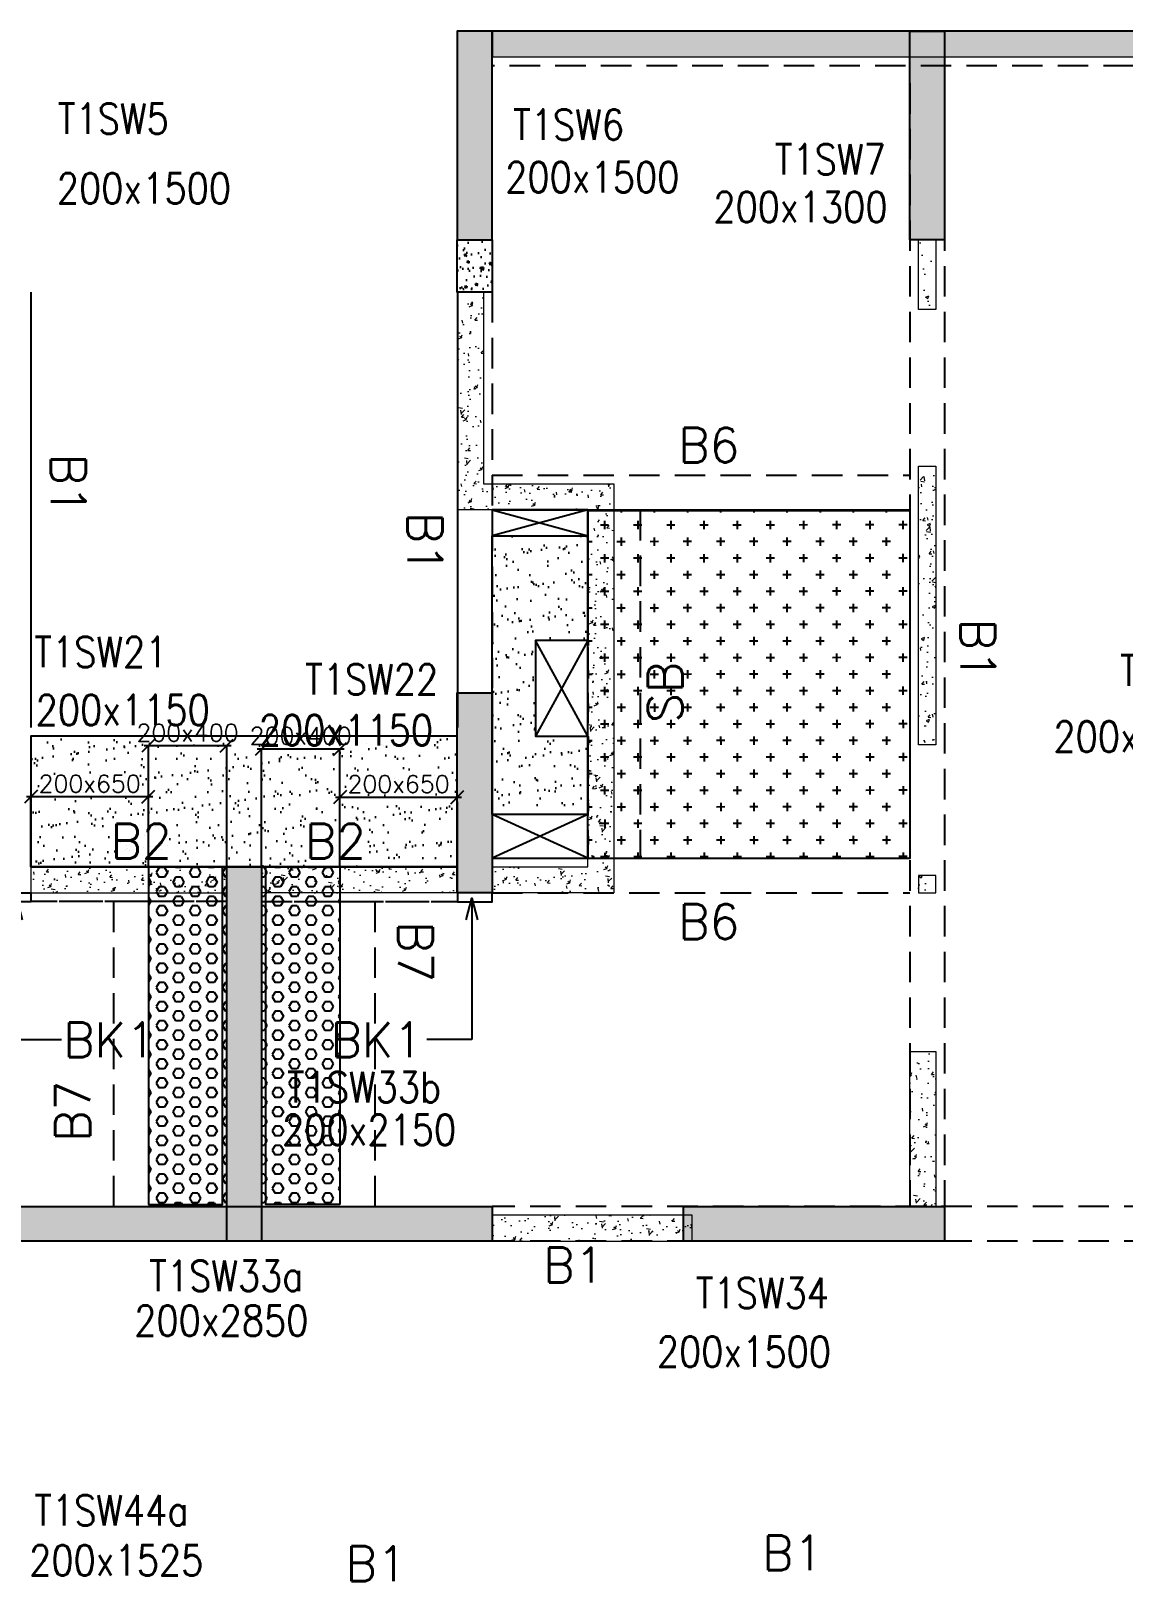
# Model space of a CAD drawing. Header units: millimetres. Extents: x 1078357 to 2594950, y -4969473 to -4636555.
# Drawn here: x 1240797 to 1247072, y -4661436 to -4652534 of the extents above; entities that cross this region are included whole.
import ezdxf

# ---------------------------------------------------------------- set-up
doc = ezdxf.new("R2010")
doc.units = ezdxf.units.MM
doc.header["$PDMODE"] = 35
for name, pattern in [('CONTINOUS', [0]), ('HIDDEN', [0.375, 0.25, -0.125]), ('New Retail block$0$CONTINOUS', [0])]:
    doc.linetypes.add(name, pattern=pattern)
doc.layers.get('0').update_dxf_attribs({"lineweight": 0})
doc.layers.get('Defpoints').update_dxf_attribs({"lineweight": 0})
for name, color, linetype, lineweight in [('A-_ANOTDIMA_D-', 6, 'Continuous', 13), ('COL. NO.', 30, 'Continuous', 25), ('COL. SIZE', 7, 'Continuous', 25), ('DIM', 9, 'Continuous', 25), ('HATCH', 8, 'Continuous', 30), ('RCC UPSTAND', 43, 'Continuous', 30), ('S-NON STR RCC WALL', 8, 'Continuous', 0)]:
    doc.layers.add(name, color=color, linetype=linetype, lineweight=lineweight)
for name, color, linetype in [('B-200x325', 201, 'HIDDEN'), ('B-200x375', 41, 'HIDDEN'), ('B-200x400', 44, 'HIDDEN'), ('B-200x650', 241, 'HIDDEN'), ('B-300xSLAB THK.', 151, 'Continuous'), ('BK1-200x650', 241, 'HIDDEN'), ('DC BEAM NO.', 7, 'Continuous'), ('DROP SLAB', 8, 'Continuous'), ('NON STR. RCC WALL', 6, 'Continuous'), ('S-COLUMN_SHEAR WALL', 1, 'Continuous'), ('S-PROJECTION', 54, 'New Retail block$0$CONTINOUS'), ('SLAB FOLD', 8, 'Continuous'), ('UP TO 3FRS', 1, 'Continuous')]:
    doc.layers.add(name, color=color, linetype=linetype)
doc.styles.add('Roman', font='romans')
doc.styles.add('ROMANS', font='romans.shx', dxfattribs={"width": 0.85})
doc.dimstyles.new('HARESH', dxfattribs={"dimtxt": 150, "dimasz": 75, "dimexe": 0, "dimexo": 0, "dimgap": 25, "dimtad": 1, "dimdec": 0, "dimdsep": 46, "dimtxsty": 'Roman', "dimblk": 'OBLIQUE', "dimcen": 225, "dimdle": 25, "dimclrd": 2, "dimclre": 2, "dimclrt": 7, "dimadec": 8, "dimazin": 1, "dimtfac": 1, "dimtdec": 0, "dimtmove": 0, "dimatfit": 0, "dimfxl": 1, "dimlwd": -1, "dimlwe": -1, "dimarcsym": 0})
pattern_1 = [(50, (-5109198.82, 23483864.79), (182.184669, -15.93908554), [19.05, -209.55]), (355, (-5109198.82, 23483864.79), (-35.2434214, 191.0568452), [15.24, -167.6405842]), (100.4514447, (-5109183.63, 23483863.46), (146.9412471, 175.1177519), [16.1900088, -178.0902446]), (46.1842, (-5109198.82, 23483915.59), (271.0790409, -42.042328), [28.575, -314.325]), (96.6355576, (-5109176.23, 23483912.08), (237.404134, 247.4261246), [24.2850231, -267.1356082]), (351.1841512, (-5109198.82, 23483915.6), (237.404134, 247.4261246), [22.859967, -251.459732]), (21, (-5109173.42, 23483902.89), (151.6143913, -102.2651982), [19.05, -209.55]), (326, (-5109173.42, 23483902.89), (61.8020283, 184.1879661), [15.24, -167.64]), (71.451445, (-5109160.78, 23483894.36), (213.4164193, 81.9227689), [16.1900088, -178.0899376]), (37.5, (-5109198.816, 23483864.786), (3.08860325, 84.55503887), [0, -165.608, 0, -170.18, 0, -168.275]), (7.5, (-5109198.82, 23483864.79), (66.8196625, 100.18057482), [0, -97.028, 0, -161.798, 0, -64.135]), (327.5, (-5109255.46, 23483864.786), (135.59059517, -5.728744), [0, -63.5, 0, -198.12, 0, -262.89]), (317.5, (-5109280.86, 23483864.79), (148.1291814, 25.42649103), [0, -82.55, 0, -131.572, 0, -186.69])]
pattern_2 = [(180, (1232896.74, -4470529.36), (-7e-15, -54.992613), [31.75, -63.5]), (300, (1232896.74, -4470529.36), (47.625, 27.496307), [31.75, -63.5]), (240, (1232864.99, -4470529.36), (47.625, -27.496307), [31.75, -63.5])]

# ---------------------------------------------------------------- blocks, each defined once
blk = doc.blocks.new('_Oblique')
at = {"color": 0, "linetype": 'ByBlock', "lineweight": -2}
blk.add_line((-0.5, -0.5), (0.5, 0.5), dxfattribs=at)
blk = doc.blocks.new('*D1232')
at = {"layer": 'Defpoints', "color": 0, "ltscale": 700, "transparency": 16777216}
for p in [(1241471.4, -4656639.3), (1241471.4, -4657334.4, 0), (1241921.5, -4657334.4, 0)]:
    blk.add_point(p, dxfattribs=at)
at = {"layer": 'DIM', "color": 2, "ltscale": 700, "transparency": 16777216}
for p, q in [((1241946.5, -4656639.3), (1241446.4, -4656639.3)), ((1241471.4, -4657334.4), (1241471.4, -4656639.3)), ((1241921.5, -4657334.4), (1241921.5, -4656639.3))]:
    blk.add_line(p, q, dxfattribs=at)
at = {"layer": 'DIM', "color": 2, "ltscale": 700, "transparency": 16777216, "xscale": 75, "yscale": 75, "zscale": 75, "rotation": 180}
blk.add_blockref('_Oblique', (1241471.4, -4656639.3), dxfattribs=at)
at = {"layer": 'DIM', "color": 2, "ltscale": 700, "transparency": 16777216, "xscale": 75, "yscale": 75, "zscale": 75}
blk.add_blockref('_Oblique', (1241921.5, -4656639.3), dxfattribs=at)
at = {"layer": 'DIM', "color": 7, "ltscale": 700, "transparency": 16777216, "insert": (1241696.5, -4656564.3), "char_height": 150, "attachment_point": 5, "style": 'Roman'}
blk.add_mtext('{\\H0.666667x;200x400}', dxfattribs=at)
blk = doc.blocks.new('*D1233')
at = {"layer": 'Defpoints', "color": 0, "ltscale": 700, "transparency": 16777216}
for p in [(1240796.8, -4656932.3), (1240796.8, -4657334.4, 0), (1241471.4, -4657334.4, 0)]:
    blk.add_point(p, dxfattribs=at)
at = {"layer": 'DIM', "color": 2, "ltscale": 700, "transparency": 16777216}
for p, q in [((1241496.4, -4656932.3), (1240771.8, -4656932.3)), ((1240796.8, -4657334.4), (1240796.8, -4656932.3)), ((1241471.4, -4657334.4), (1241471.4, -4656932.3))]:
    blk.add_line(p, q, dxfattribs=at)
at = {"layer": 'DIM', "color": 2, "ltscale": 700, "transparency": 16777216, "xscale": 75, "yscale": 75, "zscale": 75, "rotation": 180}
blk.add_blockref('_Oblique', (1240796.8, -4656932.3), dxfattribs=at)
at = {"layer": 'DIM', "color": 2, "ltscale": 700, "transparency": 16777216, "xscale": 75, "yscale": 75, "zscale": 75}
blk.add_blockref('_Oblique', (1241471.4, -4656932.3), dxfattribs=at)
at = {"layer": 'DIM', "color": 7, "ltscale": 700, "transparency": 16777216, "insert": (1241134.1, -4656857.3), "char_height": 150, "attachment_point": 5, "style": 'Roman'}
blk.add_mtext('{\\H0.666667x;200x650}', dxfattribs=at)
blk = doc.blocks.new('*D1234')
at = {"layer": 'Defpoints', "color": 0, "ltscale": 700, "transparency": 16777216}
for p in [(1242571.7, -4656657.6), (1242121.6, -4657334.4, 0), (1242571.7, -4657334.4, 0)]:
    blk.add_point(p, dxfattribs=at)
at = {"layer": 'DIM', "color": 2, "ltscale": 700, "transparency": 16777216}
for p, q in [((1242096.6, -4656657.6), (1242596.7, -4656657.6)), ((1242121.6, -4657334.4), (1242121.6, -4656657.6)), ((1242571.7, -4657334.4), (1242571.7, -4656657.6))]:
    blk.add_line(p, q, dxfattribs=at)
at = {"layer": 'DIM', "color": 2, "ltscale": 700, "transparency": 16777216, "xscale": 75, "yscale": 75, "zscale": 75, "rotation": 180}
blk.add_blockref('_Oblique', (1242121.6, -4656657.6), dxfattribs=at)
at = {"layer": 'DIM', "color": 2, "ltscale": 700, "transparency": 16777216, "xscale": 75, "yscale": 75, "zscale": 75}
blk.add_blockref('_Oblique', (1242571.7, -4656657.6), dxfattribs=at)
at = {"layer": 'DIM', "color": 7, "ltscale": 700, "transparency": 16777216, "insert": (1242346.6, -4656582.6), "char_height": 150, "attachment_point": 5, "style": 'Roman'}
blk.add_mtext('{\\H0.666667x;200x400}', dxfattribs=at)
blk = doc.blocks.new('*D1235')
at = {"layer": 'Defpoints', "color": 0, "ltscale": 700, "transparency": 16777216}
for p in [(1243246.6, -4656934.3), (1242571.7, -4657334.4, 0), (1243246.6, -4657334.4, 0)]:
    blk.add_point(p, dxfattribs=at)
at = {"layer": 'DIM', "color": 2, "ltscale": 700, "transparency": 16777216}
for p, q in [((1242546.7, -4656934.3), (1243271.6, -4656934.3)), ((1242571.7, -4657334.4), (1242571.7, -4656934.3)), ((1243246.6, -4657334.4), (1243246.6, -4656934.3))]:
    blk.add_line(p, q, dxfattribs=at)
at = {"layer": 'DIM', "color": 2, "ltscale": 700, "transparency": 16777216, "xscale": 75, "yscale": 75, "zscale": 75, "rotation": 180}
blk.add_blockref('_Oblique', (1242571.7, -4656934.3), dxfattribs=at)
at = {"layer": 'DIM', "color": 2, "ltscale": 700, "transparency": 16777216, "xscale": 75, "yscale": 75, "zscale": 75}
blk.add_blockref('_Oblique', (1243246.6, -4656934.3), dxfattribs=at)
at = {"layer": 'DIM', "color": 7, "ltscale": 700, "transparency": 16777216, "insert": (1242909.1, -4656859.3), "char_height": 150, "attachment_point": 5, "style": 'Roman'}
blk.add_mtext('{\\H0.666667x;200x650}', dxfattribs=at)
blk = doc.blocks.new('G$CD63B60BD')
at = {"layer": 'COL. NO.', "linetype": 'Continuous', "style": 'ROMANS', "width": 0.85}
for s, p in [('T1SW5', (10754.6, 15308.8, -320.4)), ('T1SW6', (13370.2, 15274.3, -320.4)), ('T1SW7', (14874.5, 15075.4, -320.4)), ('T1SW21', (10619.4, 12245.8, -320.4)), ('T1SW23', (16857.3, 12140.3, -320.4)), ('T1SW22', (12175.1, 12089.1, -320.4)), ('T1SW33b', (12070.9, 9747.2, -320.4)), ('T1SW33a', (11279.4, 8663.7, -320.4)), ('T1SW34', (14420.4, 8565.4, -320.4)), ('T1SW44a', (10618.9, 7316.7, 0))]:
    blk.add_text(s, height=175, dxfattribs=at).set_placement(p)
at = {"layer": 'COL. SIZE', "linetype": 'Continuous', "style": 'ROMANS', "width": 0.85}
for s, p in [('200x1500', (13325.1, 14973.2, -320.4)), ('200x1500', (10748.9, 14908.8, -320.4)), ('200x1300', (14521.5, 14801.5, -320.4)), ('200x1150', (10626.9, 11912.7, -320.4)), ('200x1150', (11909.6, 11797.3, -320.4)), ('200x1300', (16475.4, 11760.5, -320.4)), ('200x2150', (12042.4, 9502, -320.4)), ('200x2850', (11193.5, 8406.3, -320.4)), ('200x1500', (14196.5, 8227.7, -320.4)), ('200x1525', (10589.9, 7029.6, -2.7))]:
    blk.add_text(s, height=175, dxfattribs=at).set_placement(p)

msp = doc.modelspace()

# ---------------------------------------------------------------- hatches: boundary and pattern name
at = {"layer": 'DROP SLAB'}
h = msp.add_hatch(dxfattribs=at)
h.set_pattern_fill('CROSS', color=8, scale=15, angle=0.03079)
h.set_pattern_definition([(180.03079016, (-3131444.87, 14069191.235), (-95.1987999, -95.3011726), [47.625, -142.875]), (270.03079016, (-3131468.69, 14069215.03), (95.3011726, -95.1987999), [47.625, -142.875])])
h.paths.add_polyline_path([(1243996.6, -4655287.2), (1245846.6, -4655287.2), (1245846.6, -4657287), (1243996.6, -4657287)])
at = {"layer": 'HATCH'}
h = msp.add_hatch(dxfattribs=at)
h.set_pattern_fill('AR-SAND', color=8, scale=3, angle=179.97015)
h.set_pattern_definition([(37.47015413, (-3791436.41, 18703074.26), (-4.72361136, 146.8264517), [0, -115.824, 0, -129.54, 0, -123.825]), (7.4701541, (-3791436.4, 18703074.26), (134.9689868, 214.9772528), [0, -62.484, 0, -104.394, 0, -40.005]), (327.4701541, (-3791530.13, 18703074.31), (237.2979035, 0.3075449), [0, -38.1, 0, -137.16, 0, -179.07]), (317.4701541, (-3791530.13, 18703074.3), (229.1017424, 66.759465), [0, -19.05, 0, -89.916, 0, -102.87])])
h.paths.add_polyline_path([(1243446.6, -4655434.4), (1243996.6, -4655434.4), (1243996.6, -4656034.4), (1243696.6, -4656034.4), (1243696.6, -4656584.4), (1243996.6, -4656584.3), (1243996.6, -4657034.4), (1243446.6, -4657034.4)])
h = msp.add_hatch(dxfattribs=at)
h.set_pattern_fill('AR-SAND', color=8, scale=3, angle=179.97015)
h.set_pattern_definition([(37.4701541, (-2701961.37, 14019055.06), (-4.72361136, 146.8264517), [0, -115.824, 0, -129.54, 0, -123.825]), (7.4701541, (-2701961.37, 14019055.06), (134.9689868, 214.9772528), [0, -62.484, 0, -104.394, 0, -40.005]), (327.4701541, (-2702055.1, 14019055.11), (237.2979035, 0.3075449), [0, -38.1, 0, -137.16, 0, -179.07]), (317.4701541, (-2702055.1, 14019055.1), (229.1017424, 66.759465), [0, -19.05, 0, -89.916, 0, -102.87])])
h.paths.add_polyline_path([(1243246.6, -4656584.3), (1240796.6, -4656584.3), (1240796.9, -4657334.3), (1243246.9, -4657334.3)])
at = {"layer": 'RCC UPSTAND'}
h = msp.add_hatch(dxfattribs=at)
h.set_pattern_fill('AR-CONC', color=8, scale=20, angle=90)
h.set_pattern_definition([(140, (-1964753.43, -7192478.87), (12.550427, 143.4520365), [15, -165]), (85, (-1964753.43, -7192478.87), (-150.438427, -27.7502667), [12, -132]), (190.4514445, (-1964752.39, -7192466.91), (-137.887998, 115.7017693), [12.7480384, -140.2284224]), (136.1842, (-1964793.43, -7192478.87), (33.103856, 213.448266), [22.5, -247.5]), (186.6356355, (-1964790.68, -7192461.08), (-194.82372, 186.932389), [19.122068, -210.342752]), (81.184164, (-1964793.43, -7192478.87), (-194.82372, 186.932389), [18, -198]), (111, (-1964783.43, -7192458.87), (80.523778, 119.3814104), [15, -165]), (56, (-1964783.43, -7192458.87), (-145.030009, 48.6630664), [12, -132]), (161.4514447, (-1964776.72, -7192448.92), (-64.5062306, 168.0444753), [12.748038, -140.2284224]), (127.5, (-1964753.434, -7192478.865), (-66.57877077, 2.43197106), [0, -130.4, 0, -134, 0, -132.5]), (97.5, (-1964753.434, -7192478.865), (-78.8823424, 52.6139075), [0, -76.4, 0, -127.4, 0, -50.5]), (57.5, (-1964753.434, -7192523.465), (4.51097435, 106.7644872), [0, -50, 0, -156, 0, -207]), (47.5, (-1964753.43, -7192543.465), (-20.0209965, 116.6372339), [0, -65, 0, -103.6, 0, -147])])
h.paths.add_polyline_path([(1243446.6, -4653734.4), (1243446.6, -4654034.4), (1243246.7, -4654034.4), (1243246.7, -4653734.4)])
at = {"layer": 'S-COLUMN_SHEAR WALL', "lineweight": 25, "extrusion": (1.00316e-06, 1.91639e-11, 1)}
h = msp.add_hatch(color=1, dxfattribs=at)
h.dxf.hatch_style = 1
h.paths.add_polyline_path([(1243446.7, -4652534.4), (1243246.7, -4652534.4), (1243246.7, -4653734.4), (1243446.7, -4653734.4)])
at = {"layer": 'S-COLUMN_SHEAR WALL', "lineweight": 25}
h = msp.add_hatch(color=1, dxfattribs=at)
h.dxf.hatch_style = 1
h.paths.add_polyline_path([(1245846.7, -4653734.4), (1246046.7, -4653734.4), (1246046.7, -4652534.4), (1245846.7, -4652534.4)])
at = {"layer": 'S-COLUMN_SHEAR WALL', "lineweight": 25, "extrusion": (1.00316e-06, 1.91639e-11, 1)}
h = msp.add_hatch(color=1, dxfattribs=at)
h.dxf.hatch_style = 1
h.paths.add_polyline_path([(1243446.7, -4657484.4), (1243246.7, -4657484.4), (1243246.7, -4656334.4), (1243446.7, -4656334.4)])
at = {"layer": 'S-COLUMN_SHEAR WALL', "lineweight": 25}
h = msp.add_hatch(color=1, dxfattribs=at)
h.dxf.hatch_style = 1
h.paths.add_polyline_path([(1241921.7, -4657334.4), (1242121.7, -4657334.4), (1242121.7, -4659484.4), (1241921.7, -4659484.4)])
h = msp.add_hatch(color=1, dxfattribs=at)
h.dxf.hatch_style = 1
h.paths.add_polyline_path([(1244546.7, -4659284.4), (1246046.7, -4659284.4), (1246046.7, -4659484.4), (1244546.7, -4659484.4)])
at = {"layer": 'S-NON STR RCC WALL'}
h = msp.add_hatch(dxfattribs=at)
h.set_pattern_fill('AR-CONC', color=256, angle=180)
h.set_pattern_definition([(50, (-6206423.53, 28167883.97), (182.184669, -15.93908554), [19.05, -209.55]), (355, (-6206423.53, 28167883.97), (-35.2434214, 191.0568452), [15.24, -167.6405842]), (100.4514447, (-6206408.35, 28167882.64), (146.9412471, 175.1177519), [16.1900088, -178.0902446]), (46.1842, (-6206423.53, 28167934.77), (271.0790409, -42.042328), [28.575, -314.325]), (96.6355576, (-6206400.94, 28167931.27), (237.404134, 247.4261246), [24.2850231, -267.1356082]), (351.1841512, (-6206423.53, 28167934.77), (237.404134, 247.4261246), [22.859967, -251.459732]), (21, (-6206398.13, 28167922.07), (151.6143913, -102.2651982), [19.05, -209.55]), (326, (-6206398.13, 28167922.07), (61.8020283, 184.1879661), [15.24, -167.64]), (71.451445, (-6206385.5, 28167913.55), (213.4164193, 81.9227689), [16.1900088, -178.0899376]), (37.5, (-6206423.53, 28167883.97), (3.08860325, 84.55503887), [0, -165.608, 0, -170.18, 0, -168.275]), (7.5, (-6206423.53, 28167883.97), (66.8196625, 100.18057482), [0, -97.028, 0, -161.798, 0, -64.135]), (327.5, (-6206480.174, 28167883.97), (135.59059517, -5.72874399), [0, -63.5, 0, -198.12, 0, -262.89]), (317.5, (-6206505.57, 28167883.97), (148.1291814, 25.42649103), [0, -82.55, 0, -131.572, 0, -186.69])])
h.paths.add_polyline_path([(1243449.8, -4652534.4), (1248446.9, -4652534.4), (1248446.9, -4652684.4), (1243449.8, -4652684.4)])
h = msp.add_hatch(dxfattribs=at)
h.set_pattern_fill('AR-CONC', color=256, angle=180)
h.set_pattern_definition([(50, (1245959.9, -4520415.37), (182.18467, -15.93909), [19.05, -209.55]), (355, (1245959.9, -4520415.37), (-35.24342, 191.05685), [15.24, -167.64058]), (100.45144, (1245975.08, -4520416.7), (146.94125, 175.11775), [16.19, -178.09024]), (46.1842, (1245959.9, -4520364.57), (271.07904, -42.04233), [28.575, -314.325]), (96.63556, (1245982.5, -4520368.08), (237.40413, 247.4261), [24.285, -267.1356]), (351.18415, (1245959.9, -4520364.57), (237.40413, 247.4261), [22.85997, -251.45973]), (21, (1245985.3, -4520377.27), (151.61439, -102.2652), [19.05, -209.55]), (326, (1245985.3, -4520377.27), (61.80203, 184.18797), [15.24, -167.64]), (71.45144, (1245997.94, -4520385.8), (213.41642, 81.92277), [16.19, -178.08994]), (37.5, (1245959.9, -4520415.374), (3.088603, 84.55504), [0, -165.608, 0, -170.18, 0, -168.275]), (7.5, (1245959.9, -4520415.37), (66.81966, 100.180575), [0, -97.028, 0, -161.798, 0, -64.135]), (327.5, (1245903.26, -4520415.374), (135.590595, -5.728744), [0, -63.5, 0, -198.12, 0, -262.89]), (317.5, (1245877.86, -4520415.37), (148.12918, 25.42649), [0, -82.55, 0, -131.572, 0, -186.69])])
h.paths.add_polyline_path([(1245896.9, -4653734.4), (1245996.9, -4653734.4), (1245996.9, -4654134.4), (1245896.9, -4654134.4)])
h = msp.add_hatch(dxfattribs=at)
h.set_pattern_fill('AR-CONC', color=256, angle=180)
h.set_pattern_definition(pattern_1)
h.paths.add_polyline_path([(1244146.9, -4655134.4), (1244146.9, -4657484.4), (1243446.9, -4657484.4), (1243446.9, -4657334.4), (1243996.9, -4657334.4), (1243996.9, -4655284.4), (1243246.9, -4655284.4), (1243246.9, -4654034.3), (1243396.9, -4654034.3), (1243396.9, -4655134.4)])
h = msp.add_hatch(dxfattribs=at)
h.set_pattern_fill('AR-CONC', color=256, angle=180)
h.set_pattern_definition([(50, (2343184.62, -9204434.56), (182.184669, -15.9390855), [19.05, -209.55]), (355, (2343184.62, -9204434.56), (-35.2434214, 191.056845), [15.24, -167.640584]), (100.4514447, (2343199.8, -9204435.89), (146.941247, 175.117752), [16.190009, -178.0902446]), (46.1842, (2343184.62, -9204383.76), (271.079041, -42.042328), [28.575, -314.325]), (96.6355576, (2343207.2, -9204387.26), (237.404134, 247.426125), [24.285023, -267.135608]), (351.184151, (2343184.62, -9204383.76), (237.404134, 247.426125), [22.859967, -251.459732]), (21, (2343210.02, -9204396.46), (151.6143913, -102.265198), [19.05, -209.55]), (326, (2343210.02, -9204396.46), (61.802028, 184.187966), [15.24, -167.64]), (71.451445, (2343222.65, -9204404.98), (213.416419, 81.922769), [16.190009, -178.0899376]), (37.5, (2343184.62, -9204434.56), (3.08860325, 84.5550389), [0, -165.608, 0, -170.18, 0, -168.275]), (7.5, (2343184.62, -9204434.56), (66.8196625, 100.1805748), [0, -97.028, 0, -161.798, 0, -64.135]), (327.5, (2343127.976, -9204434.56), (135.5905952, -5.728744), [0, -63.5, 0, -198.12, 0, -262.89]), (317.5, (2343102.58, -9204434.56), (148.1291814, 25.426491), [0, -82.55, 0, -131.572, 0, -186.69])])
h.paths.add_polyline_path([(1245896.9, -4655034.4), (1245996.9, -4655034.4), (1245996.9, -4656634.4), (1245896.9, -4656634.4)])
h = msp.add_hatch(dxfattribs=at)
h.set_pattern_fill('AR-CONC', color=256)
h.set_pattern_definition(pattern_1)
h.paths.add_polyline_path([(1241921.9, -4657334.4), (1240796.9, -4657334.4), (1240796.9, -4657484.4), (1241921.9, -4657484.4)])
h = msp.add_hatch(dxfattribs=at)
h.set_pattern_fill('AR-CONC', color=256, angle=180)
h.set_pattern_definition(pattern_1)
h.paths.add_polyline_path([(1242121.9, -4657334.4), (1243246.9, -4657334.4), (1243246.9, -4657484.4), (1242121.9, -4657484.4)])
h = msp.add_hatch(dxfattribs=at)
h.set_pattern_fill('AR-CONC', color=256, angle=180)
h.set_pattern_definition([(50, (2343171.4, -9205799.23), (182.184669, -15.9390855), [19.05, -209.55]), (355, (2343171.4, -9205799.23), (-35.2434214, 191.056845), [15.24, -167.640584]), (100.4514447, (2343186.59, -9205800.55), (146.941247, 175.117752), [16.190009, -178.0902446]), (46.1842, (2343171.4, -9205748.43), (271.079041, -42.042328), [28.575, -314.325]), (96.6355576, (2343194, -9205751.93), (237.404134, 247.426125), [24.285023, -267.135608]), (351.184151, (2343171.4, -9205748.43), (237.404134, 247.426125), [22.859967, -251.459732]), (21, (2343196.8, -9205761.13), (151.6143913, -102.265198), [19.05, -209.55]), (326, (2343196.8, -9205761.13), (61.802028, 184.187966), [15.24, -167.64]), (71.451445, (2343209.44, -9205769.65), (213.416419, 81.922769), [16.190009, -178.0899376]), (37.5, (2343171.404, -9205799.226), (3.08860325, 84.5550389), [0, -165.608, 0, -170.18, 0, -168.275]), (7.5, (2343171.4, -9205799.23), (66.8196625, 100.1805748), [0, -97.028, 0, -161.798, 0, -64.135]), (327.5, (2343114.76, -9205799.226), (135.5905952, -5.728744), [0, -63.5, 0, -198.12, 0, -262.89]), (317.5, (2343089.36, -9205799.23), (148.1291814, 25.426491), [0, -82.55, 0, -131.572, 0, -186.69])])
h.paths.add_polyline_path([(1245896.9, -4657484.4), (1245996.9, -4657484.4), (1245996.9, -4657384.4), (1245896.9, -4657384.4)])
h = msp.add_hatch(dxfattribs=at)
h.set_pattern_fill('AR-CONC', color=256, angle=180)
h.set_pattern_definition([(50, (-6205688.28, 28167883.97), (182.184669, -15.93908554), [19.05, -209.55]), (355, (-6205688.28, 28167883.97), (-35.2434214, 191.0568452), [15.24, -167.6405842]), (100.4514447, (-6205673.1, 28167882.64), (146.9412471, 175.1177519), [16.1900088, -178.0902446]), (46.1842, (-6205688.28, 28167934.77), (271.0790409, -42.042328), [28.575, -314.325]), (96.6355576, (-6205665.7, 28167931.26), (237.404134, 247.4261246), [24.2850231, -267.1356082]), (351.1841512, (-6205688.28, 28167934.77), (237.404134, 247.4261246), [22.859967, -251.459732]), (21, (-6205662.88, 28167922.07), (151.6143913, -102.2651982), [19.05, -209.55]), (326, (-6205662.88, 28167922.07), (61.8020283, 184.1879661), [15.24, -167.64]), (71.451445, (-6205650.24, 28167913.54), (213.4164193, 81.9227689), [16.1900088, -178.0899376]), (37.5, (-6205688.28, 28167883.966), (3.08860325, 84.55503887), [0, -165.608, 0, -170.18, 0, -168.275]), (7.5, (-6205688.28, 28167883.97), (66.8196625, 100.18057482), [0, -97.028, 0, -161.798, 0, -64.135]), (327.5, (-6205744.92, 28167883.966), (135.59059517, -5.72874399), [0, -63.5, 0, -198.12, 0, -262.89]), (317.5, (-6205770.32, 28167883.97), (148.1291814, 25.42649103), [0, -82.55, 0, -131.572, 0, -186.69])])
h.paths.add_polyline_path([(1245846.9, -4658394.4), (1245996.9, -4658394.4), (1245996.9, -4659284.3), (1245846.9, -4659284.3)])
h = msp.add_hatch(dxfattribs=at)
h.set_pattern_fill('AR-CONC', color=256)
h.set_pattern_definition([(50, (-5109198.82, 23483864.79), (182.184669, -15.93908554), [19.05, -209.55]), (355, (-5109198.82, 23483864.79), (-35.2434214, 191.0568452), [15.24, -167.6405842]), (100.4514447, (-5109183.63, 23483863.46), (146.9412471, 175.1177519), [16.1900088, -178.0902446]), (46.1842, (-5109198.82, 23483915.59), (271.0790409, -42.042328), [28.575, -314.325]), (96.6355576, (-5109176.23, 23483912.08), (237.404134, 247.4261246), [24.2850231, -267.1356082]), (351.1841512, (-5109198.82, 23483915.6), (237.404134, 247.4261246), [22.859967, -251.459732]), (21, (-5109173.42, 23483902.89), (151.6143913, -102.2651982), [19.05, -209.55]), (326, (-5109173.42, 23483902.89), (61.8020283, 184.1879661), [15.24, -167.64]), (71.451445, (-5109160.78, 23483894.36), (213.4164193, 81.9227689), [16.1900088, -178.0899376]), (37.5, (-5109198.816, 23483864.786), (3.08860325, 84.55503887), [0, -165.608, 0, -170.18, 0, -168.275]), (7.5, (-5109198.82, 23483864.79), (66.8196625, 100.18057482), [0, -97.028, 0, -161.798, 0, -64.135]), (327.5, (-5109255.46, 23483864.786), (135.59059517, -5.728744), [0, -63.5, 0, -198.12, 0, -262.89]), (317.5, (-5109280.86, 23483864.79), (148.1291814, 25.42649103), [0, -82.55, 0, -131.572, 0, -186.69])])
h.paths.add_polyline_path([(1244596.9, -4659334.4), (1243446.9, -4659334.4), (1243446.9, -4659484.4), (1244596.9, -4659484.4)])
at = {"layer": 'SLAB FOLD', "ltscale": 1000}
h = msp.add_hatch(dxfattribs=at)
h.set_pattern_fill('HEX', color=8, scale=10, angle=180)
h.set_pattern_definition(pattern_2)
h.paths.add_polyline_path([(1241921.6, -4659273.7), (1241471.6, -4659273.7), (1241471.6, -4657334.4), (1241921.6, -4657334.4)])
h = msp.add_hatch(dxfattribs=at)
h.set_pattern_fill('HEX', color=8, scale=10, angle=180)
h.set_pattern_definition(pattern_2)
h.paths.add_polyline_path([(1242121.9, -4659273.7), (1242571.9, -4659273.7), (1242571.9, -4657334.4), (1242121.9, -4657334.4)])
at = {"layer": 'UP TO 3FRS', "lineweight": 25}
h = msp.add_hatch(color=4, dxfattribs=at)
h.dxf.hatch_style = 1
h.paths.add_polyline_path([(1240596.7, -4659284.4), (1243446.7, -4659284.4), (1243446.7, -4659484.4), (1240596.7, -4659484.4)])

# ---------------------------------------------------------------- linework, layer by layer
at = {"layer": 'B-200x325', "ltscale": 700}
for p, q in [((1243446.5, -4655084.6, 0), (1245846.5, -4655084.6, 0)), ((1243446.7, -4657484.4, 0), (1245846.5, -4657484.4, 0))]:
    msp.add_line(p, q, dxfattribs=at)
at = {"layer": 'B-200x325', "linetype": 'Continuous', "ltscale": 700}
for p, q in [((1243446.5, -4655284.6, 0), (1245846.5, -4655284.6, 0)), ((1243446.7, -4657284.4, 0), (1245846.5, -4657284.4, 0))]:
    msp.add_line(p, q, dxfattribs=at)
at = {"layer": 'B-200x375', "ltscale": 700}
for p, q in [((1241271.4, -4657534.4, 0), (1241271.4, -4659284.4, 0)), ((1242771.7, -4657534.4, 0), (1242771.7, -4659284.4, 0))]:
    msp.add_line(p, q, dxfattribs=at)
at = {"layer": 'B-200x375', "linetype": 'Continuous', "ltscale": 700}
for p, q in [((1241471.4, -4657534.4, 0), (1241471.4, -4659273.7, 0)), ((1242571.7, -4657534.4, 0), (1242571.7, -4659273.7, 0))]:
    msp.add_line(p, q, dxfattribs=at)
at = {"layer": 'B-200x400', "linetype": 'Continuous', "ltscale": 500}
for p, q in [((1241921.5, -4657334.4, 0), (1241471.4, -4657334.4, 0)), ((1242571.7, -4657334.4, 0), (1242121.6, -4657334.4, 0))]:
    msp.add_line(p, q, dxfattribs=at)
at = {"layer": 'B-200x400', "linetype": 'HIDDEN', "ltscale": 500}
for p, q in [((1241921.6, -4657534.4, 0), (1241471.4, -4657534.4, 0)), ((1242121.6, -4657534.4, 0), (1242571.7, -4657534.4, 0))]:
    msp.add_line(p, q, dxfattribs=at)
at = {"layer": 'B-200x650', "linetype": 'CONTINOUS', "ltscale": 700}
for p, q in [((1248446.9, -4652534.4, 0), (1243446.9, -4652534.4, 0)), ((1240796.9, -4654034.3, 0), (1240796.9, -4656534.4, 0)), ((1243246.9, -4654034.3, 0), (1243246.9, -4656534.4, 0)), ((1241471.4, -4657334.4, 0), (1240796.6, -4657334.4, 0)), ((1243246.9, -4657334.3, 0), (1240796.9, -4657334.3, 0)), ((1243246.6, -4657334.4, 0), (1242571.7, -4657334.4, 0))]:
    msp.add_line(p, q, dxfattribs=at)
at = {"layer": 'B-200x650', "linetype": 'HIDDEN', "ltscale": 700}
for p, q in [((1248446.9, -4652734.4, 0), (1243446.9, -4652734.4, 0)), ((1245846.9, -4652834.4, 0), (1245846.9, -4659284.3, 0)), ((1246046.9, -4652834.4, 0), (1246046.9, -4659284.3, 0)), ((1243446.9, -4654034.3, 0), (1243446.9, -4656534.4, 0)), ((1241471.4, -4657534.4, 0), (1240796.6, -4657534.4, 0)), ((1241921.9, -4657534.3, 0), (1240796.9, -4657534.3, 0)), ((1242121.9, -4657534.3, 0), (1243246.9, -4657534.3, 0)), ((1242571.7, -4657534.4, 0), (1243246.6, -4657534.4, 0)), ((1254340.3, -4659284.3, 0), (1243446.9, -4659284.3, 0)), ((1254340.3, -4659484.3, 0), (1243446.9, -4659484.3, 0))]:
    msp.add_line(p, q, dxfattribs=at)
at = {"layer": 'B-300xSLAB THK.', "linetype": 'HIDDEN', "ltscale": 700}
for p, q in [((1243996.5, -4655284.6, 0), (1243996.5, -4657284.4, 0)), ((1244296.5, -4655284.6, 0), (1244296.5, -4657284.4, 0))]:
    msp.add_line(p, q, dxfattribs=at)
at = {"layer": 'BK1-200x650', "linetype": 'Continuous', "ltscale": 700, "elevation": 0}
for points in [[(1240596.9, -4657484.4), (1240796.9, -4657484.4), (1240796.9, -4657534.6), (1240596.9, -4657534.6)], [(1243447, -4657484.4), (1243247, -4657484.4), (1243247, -4657534.6), (1243447, -4657534.6)]]:
    msp.add_lwpolyline(points, close=True, dxfattribs=at)
at = {"layer": 'DROP SLAB', "color": 3, "linetype": 'CONTINOUS', "ltscale": 500}
for p, q in [((1243446.6, -4655284.4, 0), (1243996.6, -4655434.4, 0)), ((1243995.7, -4655284.6, 0), (1243446.6, -4655434.4, 0)), ((1243996.6, -4656034.4, 0), (1243696.6, -4656584.4, 0)), ((1243996.6, -4656584.4, 0), (1243696.6, -4656034.4, 0)), ((1243996.6, -4657284.4, 0), (1243446.6, -4657034.4, 0)), ((1243996.6, -4657034.4, 0), (1243446.7, -4657284.4, 0))]:
    msp.add_line(p, q, dxfattribs=at)
at = {"layer": 'DROP SLAB', "color": 3, "linetype": 'CONTINOUS', "ltscale": 500, "elevation": 0}
for points in [[(1243996.6, -4655284.6), (1243446.6, -4655284.6), (1243446.6, -4655434.4), (1243996.6, -4655434.4)], [(1243996.6, -4655287.2), (1245846.6, -4655287.2), (1245846.6, -4657287), (1243996.6, -4657287)], [(1243996.6, -4656034.4), (1243696.6, -4656034.4), (1243696.6, -4656584.4), (1243996.6, -4656584.4)], [(1243996.6, -4657034.4), (1243446.7, -4657034.4), (1243446.7, -4657284.4), (1243996.6, -4657284.4)]]:
    msp.add_lwpolyline(points, close=True, dxfattribs=at)
at = {"layer": 'NON STR. RCC WALL', "elevation": 0}
msp.add_lwpolyline([(1243446.6, -4653734.4), (1243446.6, -4654034.4), (1243246.7, -4654034.4), (1243246.7, -4653734.4)], close=True, dxfattribs=at)
at = {"layer": 'S-COLUMN_SHEAR WALL', "color": 1, "lineweight": 25, "extrusion": (1.00316e-06, 1.91639e-11, 1), "elevation": 1.2}
for points in [[(1243446.7, -4652534.4), (1243246.7, -4652534.4), (1243246.7, -4653734.4), (1243446.7, -4653734.4)], [(1243446.7, -4657484.4), (1243246.7, -4657484.4), (1243246.7, -4656334.4), (1243446.7, -4656334.4)]]:
    msp.add_lwpolyline(points, close=True, dxfattribs=at)
at = {"layer": 'S-COLUMN_SHEAR WALL', "color": 1, "lineweight": 25, "elevation": 0}
for points in [[(1245846.7, -4652534.4), (1246046.7, -4652534.4), (1246046.7, -4653734.4), (1245846.7, -4653734.4)], [(1241921.7, -4657334.4), (1242121.7, -4657334.4), (1242121.7, -4659484.4), (1241921.7, -4659484.4)], [(1244546.7, -4659284.4), (1246046.7, -4659284.4), (1246046.7, -4659484.4), (1244546.7, -4659484.4)]]:
    msp.add_lwpolyline(points, close=True, dxfattribs=at)
at = {"layer": 'S-NON STR RCC WALL', "elevation": 0}
for points in [[(1243449.8, -4652534.4), (1248446.9, -4652534.4), (1248446.9, -4652684.4), (1243449.8, -4652684.4)], [(1245896.9, -4653734.4), (1245996.9, -4653734.4), (1245996.9, -4654134.4), (1245896.9, -4654134.4)], [(1244146.9, -4655134.4), (1244146.9, -4657484.4), (1243446.9, -4657484.4), (1243446.9, -4657334.4), (1243996.9, -4657334.4), (1243996.9, -4655284.4), (1243246.9, -4655284.4), (1243246.9, -4654034.3), (1243396.9, -4654034.3), (1243396.9, -4655134.4)], [(1241921.9, -4657334.4), (1240796.9, -4657334.4), (1240796.9, -4657484.4), (1241921.9, -4657484.4)], [(1242121.9, -4657334.4), (1243246.9, -4657334.4), (1243246.9, -4657484.4), (1242121.9, -4657484.4)]]:
    msp.add_lwpolyline(points, close=True, dxfattribs=at)
at = {"layer": 'S-NON STR RCC WALL', "ltscale": 700, "elevation": 0}
for points in [[(1245896.9, -4655034.4), (1245996.9, -4655034.4), (1245996.9, -4656634.4), (1245896.9, -4656634.4)], [(1245896.9, -4657484.4), (1245996.9, -4657484.4), (1245996.9, -4657384.4), (1245896.9, -4657384.4)], [(1245846.9, -4658394.4), (1245996.9, -4658394.4), (1245996.9, -4659284.3), (1245846.9, -4659284.3)], [(1244596.9, -4659334.4), (1243446.9, -4659334.4), (1243446.9, -4659484.4), (1244596.9, -4659484.4)]]:
    msp.add_lwpolyline(points, close=True, dxfattribs=at)
at = {"layer": 'S-PROJECTION', "elevation": 0}
msp.add_lwpolyline([(1243246.6, -4656584.3), (1240796.6, -4656584.3), (1240796.9, -4657334.3), (1243246.9, -4657334.3)], close=True, dxfattribs=at)
at = {"layer": 'SLAB FOLD', "color": 8, "ltscale": 1000, "elevation": 0}
msp.add_lwpolyline([(1243446.6, -4655434.4), (1243996.6, -4655434.4), (1243996.6, -4656034.4), (1243696.6, -4656034.4), (1243696.6, -4656584.4), (1243996.6, -4656584.3), (1243996.6, -4657034.4), (1243446.6, -4657034.4), (1243446.6, -4655434.4)], dxfattribs=at)
for points in [[(1241471.4, -4659273.7), (1241896.8, -4659273.7), (1241896.8, -4657334.4), (1241471.4, -4657334.4)], [(1242571.7, -4659273.7), (1242146.4, -4659273.7), (1242146.4, -4657334.4), (1242571.7, -4657334.4)]]:
    msp.add_lwpolyline(points, close=True, dxfattribs=at)
at = {"layer": 'UP TO 3FRS', "color": 4, "lineweight": 25, "elevation": 0}
msp.add_lwpolyline([(1240596.7, -4659284.4), (1243446.7, -4659284.4), (1243446.7, -4659484.4), (1240596.7, -4659484.4)], close=True, dxfattribs=at)

# ---------------------------------------------------------------- block references
at = {"layer": 'A-_ANOTDIMA_D-', "color": 2, "ltscale": 700}
msp.add_blockref('G$CD63B60BD', (1230196.7, -4668434.4, 0), dxfattribs=at)

# ---------------------------------------------------------------- texts
at = {"layer": 'B-200x325', "linetype": 'Continuous', "ltscale": 700, "style": 'ROMANS'}
for p in [(1244516.1, -4655012.5, -2.7), (1244516, -4657749.6, -2.7)]:
    msp.add_text('B6', height=200, rotation=359.99866, dxfattribs=at).set_placement(p)
at = {"layer": 'B-200x375', "linetype": 'Continuous', "ltscale": 700, "style": 'ROMANS'}
for rotation, p in [(269.99866, (1242906.5, -4657646.5, -2.7)), (90.00094, (1241136.6, -4658914, -2.7))]:
    msp.add_text('B7', height=200, rotation=rotation, dxfattribs=at).set_placement(p)
at = {"layer": 'B-200x650', "linetype": 'HIDDEN', "ltscale": 500, "style": 'ROMANS'}
for rotation, p in [(269.99906, (1240911.2, -4654961.8, -2.7)), (269.99906, (1242960.8, -4655296.5, -2.7)), (269.99906, (1246137.3, -4655909.3, -2.7)), (359.99906, (1243740.6, -4659721.6, -2.7)), (359.99906, (1242604.8, -4661436, -2.7)), (359.99906, (1244998, -4661374.7, -2.7))]:
    msp.add_text('B1', height=200, rotation=rotation, dxfattribs=at).set_placement(p)
at = {"layer": 'B-300xSLAB THK.', "linetype": 'Continuous', "ltscale": 700, "style": 'ROMANS'}
msp.add_text('SB', height=200, rotation=90.00094, dxfattribs=at).set_placement((1244541.1, -4656508.7, -2.7))
at = {"layer": 'BK1-200x650', "linetype": 'Continuous', "ltscale": 700, "style": 'ROMANS'}
for rotation, p in [(359.99906, (1240982.9, -4658428.3, -2.7)), (0.00094, (1242518, -4658428.3, -2.7))]:
    msp.add_text('BK1', height=200, rotation=rotation, dxfattribs=at).set_placement(p)
at = {"layer": 'DC BEAM NO.', "linetype": 'Continuous', "ltscale": 500, "style": 'ROMANS'}
for p in [(1241254.8, -4657287.3, -2.7), (1242371.1, -4657287.3, -2.7)]:
    msp.add_text('B2', height=200, dxfattribs=at).set_placement(p)

# ---------------------------------------------------------------- dimensions: what is measured, and where the dimension line sits
at = {"layer": 'DIM', "ltscale": 700}
for base, p1, p2, picture, middle in [((1241471.4, -4656639.3, 0), (1241921.5, -4657334.4, 0), (1241471.4, -4657334.4, 0), '*D1232', (1241696.5, -4656639.3, 0)), ((1242571.7, -4656657.6, 0), (1242121.6, -4657334.4, 0), (1242571.7, -4657334.4, 0), '*D1234', (1242346.6, -4656657.6, 0))]:
    dim = msp.add_linear_dim(base=base, p1=p1, p2=p2, text='{\\H0.666667x;200x400}', dimstyle='HARESH', override={"dimtxsty": 'Roman'}, dxfattribs=at)
    dim.commit()
    dim.dimension.update_dxf_attribs({"geometry": picture, "text_midpoint": middle, "dimtype": 160})
for base, p1, p2, picture, middle in [((1240796.8, -4656932.3, 0), (1241471.4, -4657334.4, 0), (1240796.8, -4657334.4, 0), '*D1233', (1241134.1, -4656857.3, 0)), ((1243246.6, -4656934.3, 0), (1242571.7, -4657334.4, 0), (1243246.6, -4657334.4, 0), '*D1235', (1242909.1, -4656859.3, 0))]:
    dim = msp.add_linear_dim(base=base, p1=p1, p2=p2, text='{\\H0.666667x;200x650}', dimstyle='HARESH', override={"dimtxsty": 'Roman', "dimtmove": 1}, dxfattribs=at)
    dim.commit()
    dim.dimension.update_dxf_attribs({"geometry": picture, "text_midpoint": middle})

# ---------------------------------------------------------------- leaders
at = {"layer": 'BK1-200x650', "linetype": 'Continuous', "ltscale": 700}
for points in [[(1240713.4, -4657514.7, 0), (1240713.4, -4658326.1, 0), (1240972.2, -4658326.1, 0)], [(1243330.5, -4657514.7, 0), (1243330.5, -4658326.1, 0), (1243071.7, -4658326.1, 0)]]:
    msp.add_leader(points, dimstyle='HARESH', override={"dimasz": 125, "dimgap": 25, "dimtad": 0, "dimldrblk": 'Open30'}, dxfattribs=at)

doc.saveas('drawing.dxf')
